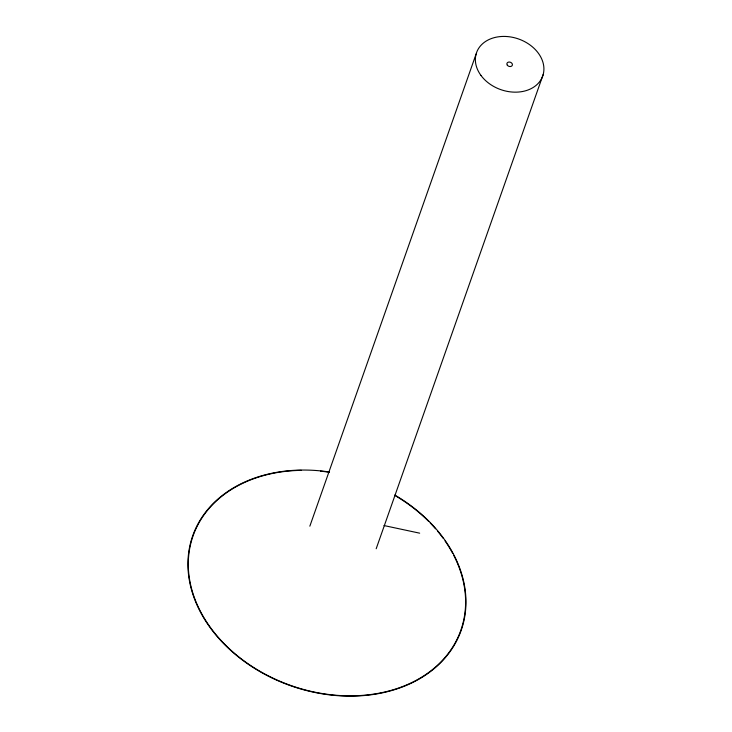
<?xml version="1.0" encoding="UTF-8"?>
<svg xmlns="http://www.w3.org/2000/svg" width="732" height="732" viewBox="0 0 732 732"><rect width="100%" height="100%" fill="white"/><g stroke="black" fill="none" stroke-linecap="round" stroke-linejoin="round"><path stroke-width="1.1" d="M309.846 526.171L476.093 54.067M376.184 548.744L543.19 74.518M383.998 525.549L419.665 533.171M453.822 555.506A141.953 108.583 19.4 0 1 373.027 694.211A141.953 108.583 19.4 0 1 193.01 593.652A141.953 108.583 19.4 0 1 301.383 470.356M320.479 471.17A141.953 108.583 19.4 0 1 329.244 472.259M395.591 495.857A141.953 108.583 19.4 0 1 428.668 521.404M430.251 523.014A141.953 108.583 19.4 0 1 435.567 528.788M437.718 531.313A141.953 108.583 19.4 0 1 443.08 538.166M445.074 540.957A141.953 108.583 19.4 0 1 452.779 553.529M394.777 495.052A142.319 108.867 19.4 0 1 416.7 680.421A142.319 108.867 19.4 0 1 196.002 602.692A142.319 108.867 19.4 0 1 329.254 471.975M480.933 75.396A35.09 26.846 19.4 0 0 540.216 80.877A35.09 26.846 19.4 0 0 507.779 36.6A35.09 26.846 19.4 0 0 480.933 75.396M507.313 65.194A2.846 2.178 19.4 0 0 512.126 65.642A2.846 2.178 19.4 0 0 509.49 62.046A2.846 2.178 19.4 0 0 507.313 65.194"/></g></svg>
